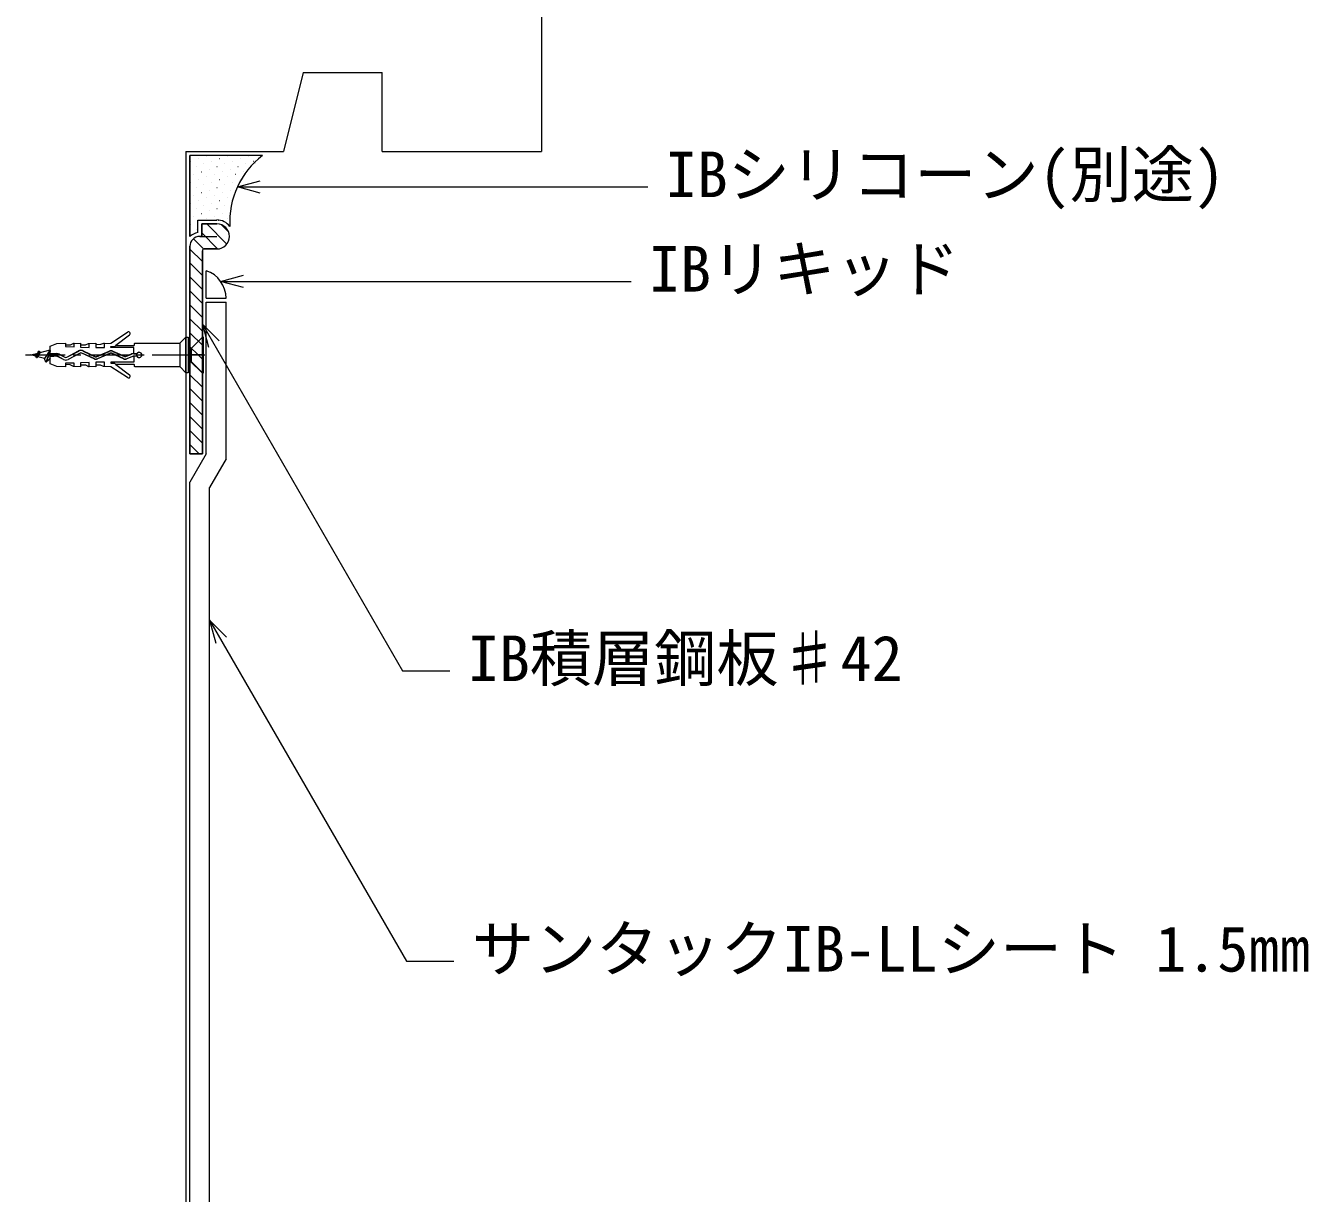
# Model space of a CAD drawing. Units: millimetres, scale not verified. Extents: x -840 to 840, y -594 to 594.
# Drawn here: x -219.9 to 104.8, y -143.7 to 151.9 of the extents above; entities that cross this region are included whole.
import ezdxf
from ezdxf.enums import TextEntityAlignment as Align

# ---------------------------------------------------------------- set-up
doc = ezdxf.new("R2010")
doc.units = ezdxf.units.MM
doc.header["$LTSCALE"] = 2
doc.linetypes.add('CHAIN1', pattern=[8, 5, -1, 1, -1])
for name, color, linetype, lineweight in [('0-2_文字', 5, 'Continuous', 9), ('0-6_躯体', 7, 'Continuous', 9), ('0-7_IBｼｰﾄ', 7, 'Continuous', 9), ('0-8_部材(積層鋼板)', 4, 'Continuous', 9), ('0-9_IBリキッド', 7, 'Continuous', 9), ('0-A_シーリング(IBｼﾘｺｰﾝ)', 7, 'Continuous', 9), ('0-B_部材(ﾋﾞｽ類)', 7, 'Continuous', 9), ('0-C_中心線', 2, 'CHAIN1', 9), ('0-D_寸法線', 7, 'Continuous', 9)]:
    doc.layers.add(name, color=color, linetype=linetype, lineweight=lineweight)
doc.styles.add('ＭＳ ゴシック', font='')
doc.styles.get('ＭＳ ゴシック').set_extended_font_data('MS Gothic')

msp = doc.modelspace()

# ---------------------------------------------------------------- linework, layer by layer
at = {"layer": '0-6_躯体'}
for p, q in [((-89.365, 290.064), (-89.365, 120.064)), ((-149.655, 140.064), (-154.655, 120.064)), ((-149.655, 140.064), (-129.655, 140.064)), ((-129.655, 120.064), (-129.655, 140.064)), ((-179.365, 120.064), (-179.365, -282.936)), ((-179.365, 120.064), (-154.655, 120.064)), ((-129.655, 120.064), (-89.365, 120.064))]:
    msp.add_line(p, q, dxfattribs=at)
at = {"layer": '0-7_IBｼｰﾄ'}
for p, q in [((-174.198, 43.569), (-174.198, 81.902)), ((-174.198, 81.902), (-169.198, 81.902)), ((-169.198, 42.229), (-169.198, 81.902)), ((-174.198, 43.569), (-178.365, 36.352)), ((-169.198, 42.229), (-173.365, 35.012)), ((-178.365, -260.765), (-178.365, 36.352)), ((-173.365, -258.945), (-173.365, 35.012))]:
    msp.add_line(p, q, dxfattribs=at)
at = {"layer": '0-8_部材(積層鋼板)'}
for p, q in [((-169.024, 96.657), (-174.102, 101.735)), ((-168.603, 99.772), (-170.328, 101.497)), ((-174.822, 95.384), (-177.436, 97.998)), ((-175.365, 98.569), (-175.865, 98.569)), ((-171.325, 95.422), (-175.365, 99.462)), ((-175.198, 92.224), (-178.365, 95.391)), ((-174.698, 95.402), (-171.531, 95.402)), ((-175.198, 88.689), (-178.365, 91.856)), ((-175.198, 85.153), (-178.365, 88.32)), ((-175.198, 81.618), (-178.365, 84.784)), ((-175.198, 78.082), (-178.365, 81.249)), ((-175.198, 74.547), (-178.365, 77.713)), ((-175.198, 71.011), (-178.365, 74.178)), ((-175.198, 63.94), (-178.365, 67.107)), ((-175.198, 60.405), (-178.365, 63.571)), ((-175.198, 56.869), (-178.365, 60.036)), ((-175.198, 53.334), (-178.365, 56.5)), ((-175.198, 49.798), (-178.365, 52.965)), ((-175.198, 46.262), (-178.365, 49.429)), ((-176.04, 43.569), (-178.365, 45.894))]:
    msp.add_line(p, q, dxfattribs=at)
at = {"layer": '0-8_部材(積層鋼板)', "color": 7}
for p, q in [((-175.865, 98.569), (-171.531, 98.569)), ((-171.531, 95.402), (-174.698, 95.402))]:
    msp.add_line(p, q, dxfattribs=at)
at = {"layer": '0-8_部材(積層鋼板)'}
for points in [[(-171.531, 101.735), (-175.365, 101.735), (-175.365, 98.569)], [(-178.365, 96.069), (-178.365, 68.569), (-175.198, 68.569), (-175.198, 94.902)], [(-175.198, 67.476), (-176.291, 68.569), (-178.365, 70.642)]]:
    msp.add_lwpolyline(points, dxfattribs=at)
at = {"layer": '0-8_部材(積層鋼板)', "color": 7}
for points in [[(-175.365, 98.569), (-175.365, 101.735), (-171.531, 101.735)], [(-175.198, 94.902), (-175.198, 43.569), (-178.365, 43.569), (-178.365, 96.069)]]:
    msp.add_lwpolyline(points, dxfattribs=at)
at = {"layer": '0-8_部材(積層鋼板)'}
msp.add_lwpolyline([(-178.365, 43.569), (-175.198, 43.569), (-175.198, 68.569), (-178.365, 68.569)], close=True, dxfattribs=at)
for centre, radius, start, end in [((-171.531, 98.569), 3.167, 270, 90), ((-175.865, 96.069), 2.5, 90, 180), ((-174.698, 94.902), 0.5, 90, 180)]:
    msp.add_arc(centre, radius, start, end, dxfattribs=at)
at = {"layer": '0-8_部材(積層鋼板)', "color": 7}
for centre, radius, start, end in [((-171.531, 98.569), 3.167, 270, 90), ((-175.865, 96.069), 2.5, 90, 180), ((-174.698, 94.902), 0.5, 90, 180)]:
    msp.add_arc(centre, radius, start, end, dxfattribs=at)
at = {"layer": '0-9_IBリキッド'}
for q in [(-174.198, 89.902), (-169.198, 82.902)]:
    msp.add_line((-174.198, 82.902), q, dxfattribs=at)
msp.add_arc((-176.598, 82.902), 7.4, 0, 71.07536, dxfattribs=at)
at = {"layer": '0-A_シーリング(IBｼﾘｺｰﾝ)'}
for p, q in [((-159.988, 119.064), (-178.365, 119.064)), ((-178.365, 98.518), (-178.365, 119.064)), ((-178.121, 117.613), (-178.101, 117.613)), ((-176.132, 118.276), (-176.112, 118.276)), ((-174.806, 116.95), (-174.786, 116.95)), ((-174.144, 118.939), (-174.124, 118.939)), ((-172.818, 117.613), (-172.798, 117.613)), ((-170.829, 118.276), (-170.809, 118.276)), ((-169.503, 116.95), (-169.483, 116.95)), ((-168.84, 118.939), (-168.82, 118.939)), ((-167.514, 117.613), (-167.494, 117.613)), ((-165.526, 118.276), (-165.506, 118.276)), ((-164.2, 116.95), (-164.18, 116.95)), ((-163.537, 118.939), (-163.517, 118.939)), ((-162.211, 117.613), (-162.191, 117.613)), ((-161.89, 117.292), (-161.87, 117.292)), ((-160.517, 118.571), (-160.497, 118.571)), ((-177.458, 114.299), (-177.438, 114.299)), ((-176.795, 116.287), (-176.775, 116.287)), ((-175.469, 114.962), (-175.449, 114.962)), ((-173.481, 115.625), (-173.461, 115.625)), ((-172.155, 114.299), (-172.135, 114.299)), ((-171.492, 116.287), (-171.472, 116.287)), ((-170.166, 114.962), (-170.146, 114.962)), ((-168.177, 115.625), (-168.157, 115.625)), ((-166.851, 114.299), (-166.831, 114.299)), ((-166.189, 116.287), (-166.169, 116.287)), ((-164.863, 114.962), (-164.843, 114.962)), ((-164.323, 114.422), (-164.303, 114.422)), ((-163.211, 115.961), (-163.191, 115.961)), ((-178.121, 112.31), (-178.101, 112.31)), ((-176.795, 110.984), (-176.775, 110.984)), ((-176.132, 112.973), (-176.112, 112.973)), ((-174.806, 111.647), (-174.786, 111.647)), ((-174.144, 113.636), (-174.124, 113.636)), ((-172.818, 112.31), (-172.798, 112.31)), ((-171.492, 110.984), (-171.472, 110.984)), ((-170.829, 112.973), (-170.809, 112.973)), ((-169.503, 111.647), (-169.483, 111.647)), ((-168.84, 113.636), (-168.82, 113.636)), ((-167.514, 112.31), (-167.494, 112.31)), ((-166.26, 111.055), (-166.24, 111.055)), ((-165.526, 112.973), (-165.506, 112.973)), ((-165.425, 112.872), (-165.405, 112.872)), ((-177.458, 108.995), (-177.438, 108.995)), ((-176.132, 107.67), (-176.112, 107.67)), ((-175.469, 109.658), (-175.449, 109.658)), ((-174.144, 108.332), (-174.124, 108.332)), ((-173.481, 110.321), (-173.461, 110.321)), ((-172.155, 108.995), (-172.135, 108.995)), ((-170.829, 107.67), (-170.809, 107.67)), ((-170.166, 109.658), (-170.146, 109.658)), ((-168.84, 108.332), (-168.82, 108.332)), ((-168.177, 110.321), (-168.157, 110.321)), ((-167.094, 109.238), (-167.074, 109.238)), ((-178.121, 107.007), (-178.101, 107.007)), ((-176.795, 105.681), (-176.775, 105.681)), ((-175.469, 104.355), (-175.449, 104.355)), ((-174.806, 106.344), (-174.786, 106.344)), ((-173.481, 105.018), (-173.461, 105.018)), ((-172.818, 107.007), (-172.798, 107.007)), ((-171.492, 105.681), (-171.472, 105.681)), ((-170.166, 104.355), (-170.146, 104.355)), ((-169.503, 106.344), (-169.483, 106.344)), ((-168.177, 105.018), (-168.157, 105.018)), ((-168.079, 104.92), (-168.059, 104.92)), ((-167.613, 107.106), (-167.593, 107.106)), ((-178.121, 101.703), (-178.101, 101.703)), ((-177.458, 103.692), (-177.438, 103.692)), ((-176.365, 102.599), (-176.345, 102.599)), ((-174.144, 103.029), (-174.124, 103.029)), ((-173.85, 102.735), (-173.83, 102.735)), ((-172.155, 103.692), (-172.135, 103.692)), ((-171.164, 102.702), (-171.144, 102.702)), ((-168.84, 103.029), (-168.82, 103.029)), ((-168.183, 102.372), (-168.163, 102.372)), ((-177.948, 98.879), (-177.928, 98.879)), ((-176.795, 100.378), (-176.775, 100.378)), ((-176.365, 99.947), (-176.345, 99.947))]:
    msp.add_line(p, q, dxfattribs=at)
for points in [[(-159.988, 119.064), (-178.365, 119.064), (-178.365, 98.518)], [(-176.365, 99.533), (-176.365, 102.735), (-171.531, 102.735)], [(-176.365, 99.533), (-176.365, 102.735), (-171.531, 102.735)]]:
    msp.add_lwpolyline(points, dxfattribs=at)
for centre, radius, start, end in [((-147.178, 102.31), 21.09, 127.40108, 183.24467), ((-147.178, 102.31), 21.09, 127.40108, 183.24467), ((-171.531, 98.569), 4.167, 37.69344, 90), ((-171.531, 98.569), 4.167, 37.69344, 90), ((-175.865, 96.069), 3.5, 98.21321, 135.58469), ((-175.865, 96.069), 3.5, 98.21321, 135.58469)]:
    msp.add_arc(centre, radius, start, end, dxfattribs=at)
at = {"layer": '0-B_部材(ﾋﾞｽ類)'}
for p, q in [((-180.88, 71.567), (-180.88, 65.567)), ((-179.365, 64.07), (-179.365, 73.064)), ((-175.198, 64.048), (-175.198, 73.048)), ((-216.822, 69.041), (-217.349, 68.235)), ((-216.64, 69.516), (-217.211, 67.876)), ((-216.54, 69.516), (-217.111, 67.876)), ((-216.225, 69.201), (-216.878, 68.109)), ((-213.763, 69.86), (-215.168, 67.651)), ((-213.763, 69.74), (-214.814, 66.73)), ((-213.763, 69.454), (-214.714, 66.73)), ((-213.763, 68.904), (-212.061, 68.923)), ((-212.061, 68.211), (-213.763, 68.231)), ((-212.061, 68.923), (-212.061, 68.89)), ((-212.061, 68.244), (-212.061, 68.211)), ((-211.371, 68.712), (-210.054, 67.985)), ((-211.355, 68.741), (-210.037, 68.014)), ((-209.494, 68.008), (-206.526, 69.594)), ((-209.479, 67.978), (-206.51, 69.565)), ((-206.28, 68.972), (-209.201, 67.425)), ((-206.263, 68.943), (-209.186, 67.396)), ((-202.629, 67.602), (-205.694, 68.98)), ((-202.616, 67.632), (-205.68, 69.01)), ((-205.372, 69.559), (-202.358, 68.111)), ((-205.365, 69.593), (-202.344, 68.141)), ((-201.983, 68.135), (-198.817, 69.506)), ((-201.97, 68.104), (-198.804, 69.475)), ((-198.564, 68.992), (-201.763, 67.624)), ((-198.551, 68.962), (-201.75, 67.594)), ((-195.184, 67.607), (-198.092, 68.955)), ((-195.171, 67.637), (-198.078, 68.985)), ((-197.847, 69.472), (-194.894, 68.204)), ((-197.833, 69.502), (-194.881, 68.234)), ((-197.368, 70.747), (-197.109, 70.945)), ((-194.576, 68.231), (-193.125, 68.811)), ((-194.564, 68.2), (-193.136, 68.771)), ((-192.879, 68.195), (-194.329, 67.615)), ((-192.583, 68.916), (-191.792, 68.916)), ((-192.583, 68.882), (-191.773, 68.882)), ((-191.773, 68.252), (-192.583, 68.252)), ((-191.792, 68.219), (-192.583, 68.219)), ((-178.442, 70.218), (-178.763, 70.218)), ((-178.028, 70.218), (-178.028, 66.878)), ((-213.763, 67.274), (-214.084, 67.36)), ((-210.336, 67.396), (-211.703, 68.122)), ((-210.32, 67.426), (-211.687, 68.151)), ((-197.368, 66.387), (-197.109, 66.19)), ((-192.894, 68.153), (-194.318, 67.584)), ((-178.763, 66.878), (-178.442, 66.878))]:
    msp.add_line(p, q, dxfattribs=at)
for points in [[(-194.176, 62.819), (-198.374, 65.567), (-199.974, 65.656), (-199.974, 66.723), (-202.196, 66.723), (-202.196, 65.567), (-203.814, 65.656), (-203.814, 66.669), (-206.019, 66.598), (-206.019, 65.567), (-207.636, 65.656), (-207.636, 66.527), (-209.859, 66.456), (-209.859, 65.567), (-211.999, 65.675), (-213.763, 66.317), (-213.763, 70.817), (-211.999, 71.459), (-209.859, 71.567), (-209.859, 70.678), (-207.636, 70.607), (-207.636, 71.478), (-206.019, 71.567), (-206.019, 70.536), (-203.814, 70.465), (-203.814, 71.478), (-202.196, 71.567), (-202.196, 70.412), (-199.974, 70.412), (-199.974, 71.478), (-198.374, 71.567), (-194.176, 74.315)], [(-207.636, 71.478), (-207.814, 71.478), (-208.65, 71.034), (-209.859, 71.016)], [(-206.019, 71.087), (-204.81, 71.105), (-204.01, 71.478), (-203.814, 71.478)], [(-199.974, 71.478), (-200.223, 71.478), (-200.988, 71.176), (-202.196, 71.14)], [(-193.644, 73.593), (-197.109, 70.945), (-192.62, 70.945)], [(-192.418, 71.11), (-192.371, 71.318), (-192.335, 71.389), (-192.335, 71.46), (-192.3, 71.531), (-192.3, 71.549), (-180.963, 71.549)], [(-180.821, 71.608), (-179.365, 73.064), (-178.763, 73.064), (-178.763, 64.07), (-179.365, 64.07), (-180.821, 65.527)], [(-177.735, 66.585), (-175.198, 64.048), (-174.898, 64.048), (-174.898, 73.048), (-175.198, 73.048), (-177.735, 70.511)], [(-213.763, 67.782), (-214.084, 67.36), (-214.714, 66.73), (-214.814, 66.73), (-215.168, 67.651), (-216.878, 68.109), (-217.111, 67.876), (-217.211, 67.876), (-217.349, 68.235), (-218.589, 68.567), (-216.822, 69.041), (-216.64, 69.516), (-216.54, 69.516), (-216.225, 69.201), (-213.763, 69.86)], [(-213.763, 68.244), (-212.786, 68.244), (-212.786, 68.89), (-213.763, 68.89)], [(-192.512, 68.916), (-192.512, 70.411), (-198.374, 70.411), (-198.374, 70.678), (-197.621, 70.678)], [(-192.512, 68.219), (-192.512, 66.723), (-198.374, 66.723), (-198.374, 66.456), (-197.621, 66.456)], [(-207.636, 65.656), (-207.814, 65.656), (-208.65, 66.1), (-209.859, 66.118)], [(-206.019, 66.047), (-204.81, 66.029), (-204.01, 65.656), (-203.814, 65.656)], [(-199.974, 65.656), (-200.223, 65.656), (-200.988, 65.958), (-202.196, 65.994)], [(-192.62, 66.19), (-197.109, 66.19), (-193.644, 63.542)], [(-180.963, 65.585), (-192.3, 65.585), (-192.3, 65.603), (-192.335, 65.674), (-192.335, 65.745), (-192.371, 65.816), (-192.418, 66.025)]]:
    msp.add_lwpolyline(points, dxfattribs=at)
for centre, radius, start, end in [((-193.916, 73.949), 0.449, 307.38183, 125.39037), ((-180.963, 71.749), 0.2, 270, 315), ((-212.061, 67.464), 1.46, 61.08802, 90), ((-212.061, 67.464), 1.427, 61.08803, 90), ((-212.061, 67.448), 0.796, 62.04844, 90), ((-212.061, 67.448), 0.763, 62.04844, 90), ((-205.947, 68.512), 1.228, 61.72501, 118.14051), ((-205.947, 68.512), 1.194, 61.21205, 118.14075), ((-205.947, 68.476), 0.597, 63.40833, 123.92435), ((-205.947, 68.476), 0.564, 63.33961, 124.09914), ((-198.329, 68.379), 1.228, 66.1713, 113.41182), ((-198.329, 68.379), 1.194, 66.1713, 113.41182), ((-198.329, 68.443), 0.597, 65.12729, 113.15958), ((-198.329, 68.443), 0.564, 65.12729, 113.15958), ((-197.621, 71.178), 0.5, 270, 300.42714), ((-194.724, 68.6), 0.431, 246.76335, 291.79863), ((-194.724, 68.6), 0.398, 246.76335, 291.80677), ((-192.583, 67.456), 1.427, 90, 112.80926), ((-192.583, 67.456), 1.46, 90, 111.80677), ((-192.583, 67.456), 0.763, 90, 114.02488), ((-192.583, 67.456), 0.796, 90, 111.80677), ((-192.62, 71.151), 0.207, 270, 348.37519), ((-191.204, 68.567), 0.683, 210.64443, 149.35557), ((-191.204, 68.567), 0.65, 208.99242, 151.00758), ((-178.442, 71.218), 1, 270, 315), ((-209.76, 68.481), 1.228, 242.04844, 297.90101), ((-209.76, 68.481), 1.194, 242.04844, 297.90101), ((-209.76, 68.505), 0.597, 240.58068, 298.12344), ((-209.76, 68.505), 0.564, 240.56891, 298.12344), ((-202.18, 68.6), 1.095, 245.77806, 293.15958), ((-202.18, 68.6), 1.062, 245.77806, 293.15958), ((-202.157, 68.529), 0.465, 244.33266, 293.72188), ((-202.157, 68.529), 0.431, 244.33266, 293.72188), ((-197.621, 65.956), 0.5, 59.57286, 90), ((-194.724, 68.6), 1.095, 245.12729, 291.7854), ((-194.724, 68.6), 1.062, 245.12729, 291.82813), ((-192.62, 65.983), 0.207, 11.62481, 90), ((-180.963, 65.385), 0.2, 45, 90), ((-178.442, 65.878), 1, 45, 90), ((-193.916, 63.185), 0.449, 234.60963, 52.61817)]:
    msp.add_arc(centre, radius, start, end, dxfattribs=at)
at = {"layer": '0-C_中心線'}
msp.add_line((-219.933, 68.567), (-174.535, 68.567), dxfattribs=at)
at = {"layer": '0-D_寸法線'}
for p, q in [((-166.34, 111.116), (-62.426, 111.116)), ((-170.575, 87.203), (-66.661, 87.203))]:
    msp.add_line(p, q, dxfattribs=at)
for points in [[(-160.547, 109.562), (-166.342, 111.115), (-160.547, 112.668)], [(-164.781, 85.65), (-170.577, 87.203), (-164.781, 88.756)], [(-175.198, 76.35), (-124.527, -11.416), (-112.527, -11.416)], [(-170.956, 72.108), (-175.198, 76.35), (-173.645, 70.555)], [(-173.365, 1.39), (-123.509, -84.964), (-111.509, -84.964)], [(-169.122, -2.853), (-173.365, 1.39), (-171.812, -4.406)]]:
    msp.add_lwpolyline(points, dxfattribs=at)

# ---------------------------------------------------------------- texts
at = {"layer": '0-2_文字', "color": 7, "style": 'ＭＳ ゴシック'}
for s, p in [('IBシリコーン(別途)', (-57.886, 105.057)), ('IBリキッド', (-62.12, 81.145)), ('IB積層鋼板♯42', (-107.986, -17.475)), ('サンタックIB-LLシート 1.5㎜', (-106.969, -91.023))]:
    msp.add_text(s, height=11.54, dxfattribs=at).set_placement(p, align=Align.BOTTOM_LEFT)

doc.saveas('drawing.dxf')
